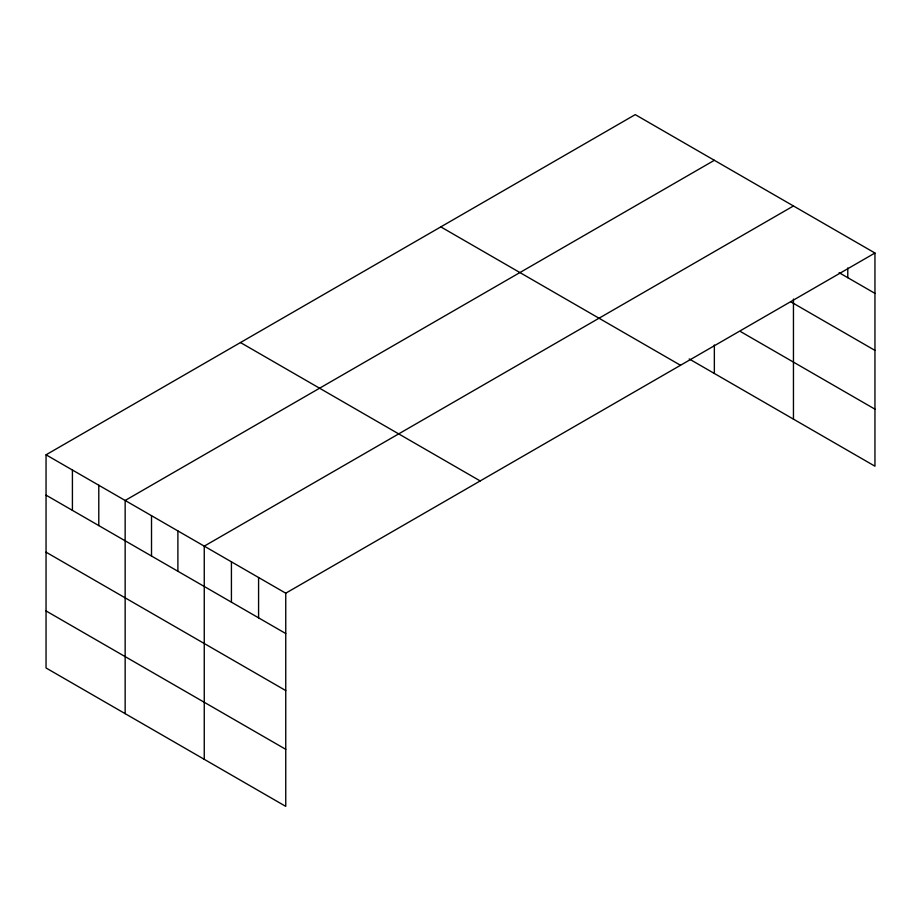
<?xml version="1.0" encoding="UTF-8"?>
<svg xmlns="http://www.w3.org/2000/svg" width="921" height="921" viewBox="0 0 921 921"><rect width="100%" height="100%" fill="white"/><g stroke="black" fill="none" stroke-linecap="round" stroke-linejoin="round"><path stroke-width="1.38" d="M874.95 253.022L285.752 593.193L285.752 806.37L46.05 667.978L46.05 454.801L635.248 114.63L874.95 253.022L874.95 466.199L689.184 358.937M714.351 160.3L125.152 500.471L125.152 713.648M793.453 205.97L204.255 546.141L204.255 759.307M839.135 272.697L874.95 293.362M791.058 301.961L874.95 350.394M740.714 331.664L874.95 409.166M440.814 226.888L680.515 365.28M240.485 342.554L480.186 480.935M46.05 454.801L285.752 593.193M46.05 495.141L285.752 633.533M46.05 552.174L285.752 690.566M46.05 610.945L285.752 749.326M847.781 267.942L847.781 277.682M793.453 299.072L793.453 419.136M714.351 344.961L714.351 373.477M258.582 577.513L258.582 617.853M231.424 561.833L231.424 602.173M177.891 530.922L177.891 571.262M151.516 515.702L151.516 556.042M98.789 485.252L98.789 525.592M72.414 470.032L72.414 510.372"/></g></svg>
